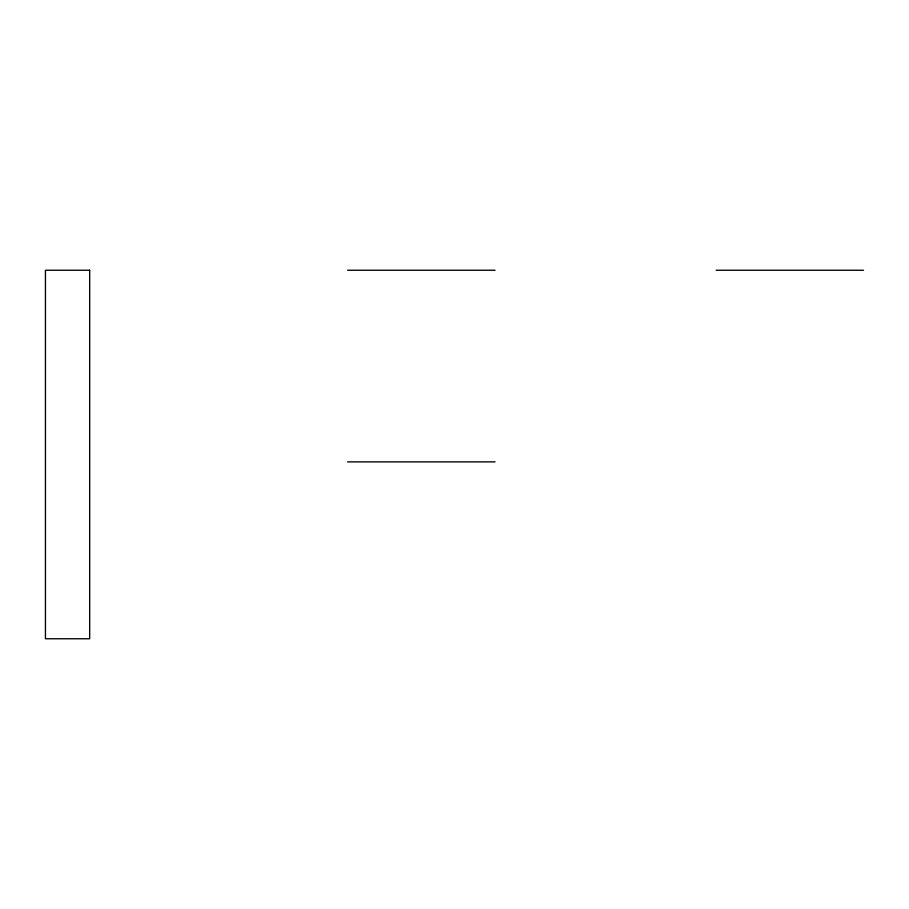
<?xml version="1.0" encoding="UTF-8"?>
<svg xmlns="http://www.w3.org/2000/svg" width="909" height="909" viewBox="0 0 909 909"><rect width="100%" height="100%" fill="white"/><g stroke="black" fill="none" stroke-linecap="round" stroke-linejoin="round"><path stroke-width="1.36" d="M347.636 270.246L495.041 270.246M716.144 270.246L863.55 270.246M347.636 461.874L495.041 461.874M89.673 270.246L45.45 270.246L45.45 638.754L89.673 638.754L89.673 270.246"/></g></svg>
